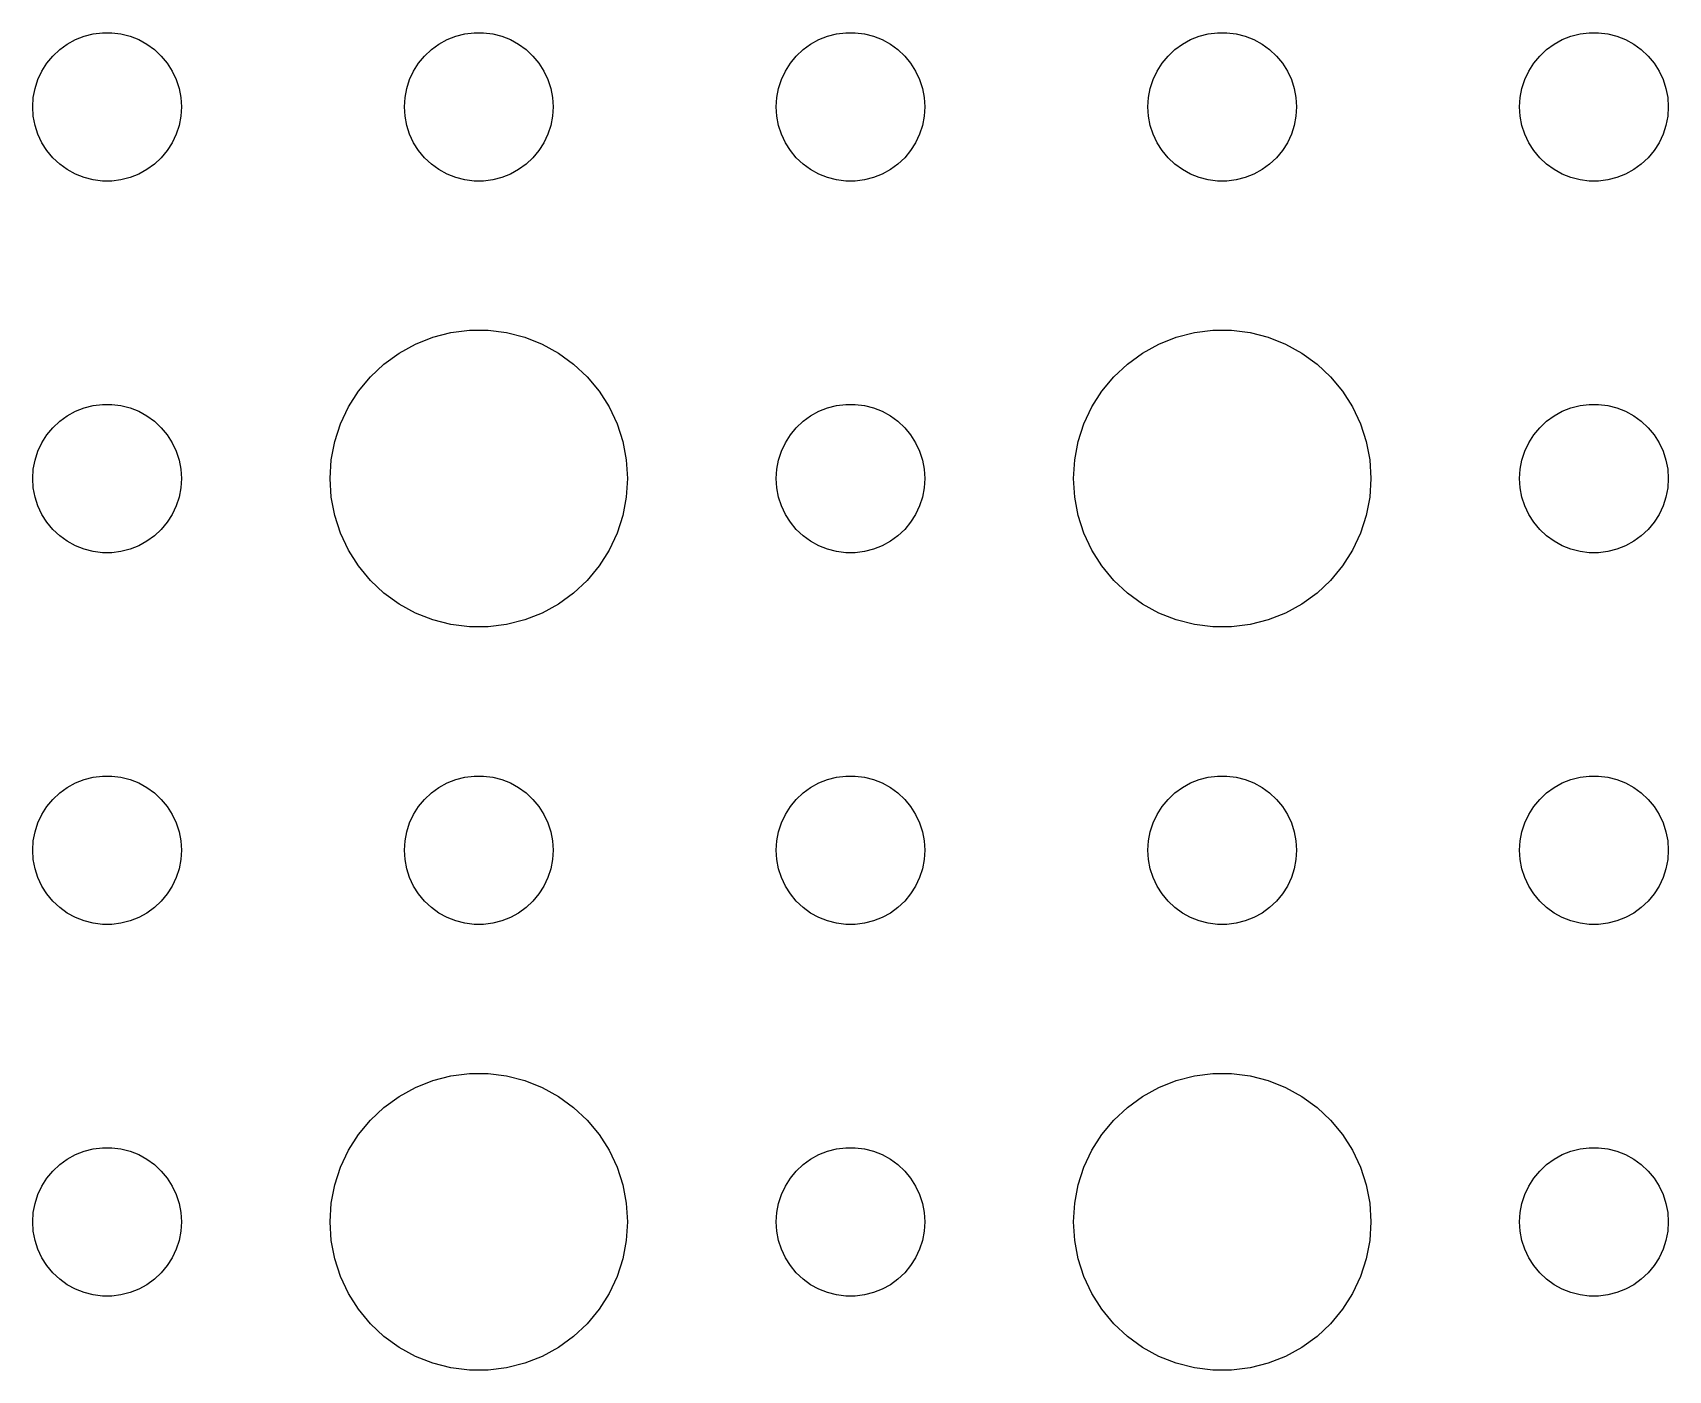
# Model space of a CAD drawing. Header units: metres. Extents: x -142 to 142, y -112 to 112.
# Drawn here: x 36 to 69, y -2.99 to 24 of the extents above; entities that cross this region are included whole.
import ezdxf

# ---------------------------------------------------------------- set-up
doc = ezdxf.new("R2010")
doc.units = ezdxf.units.M

msp = doc.modelspace()

# ---------------------------------------------------------------- linework, layer by layer
for p, q in [((36.5439, 23.6558), (36.6963, 23.7665)), ((36.6963, 23.7665), (36.8613, 23.8572)), ((36.8613, 23.8572), (37.0365, 23.9266)), ((37.0365, 23.9266), (37.2189, 23.9734)), ((37.2189, 23.9734), (37.4058, 23.997)), ((37.4058, 23.997), (37.5942, 23.997)), ((37.5942, 23.997), (37.7811, 23.9734)), ((37.7811, 23.9734), (37.9635, 23.9266)), ((37.9635, 23.9266), (38.1387, 23.8572)), ((38.1387, 23.8572), (38.3037, 23.7665)), ((38.3037, 23.7665), (38.4561, 23.6558)), ((44.0439, 23.6558), (44.1963, 23.7665)), ((44.1963, 23.7665), (44.3613, 23.8572)), ((44.3613, 23.8572), (44.5365, 23.9266)), ((44.5365, 23.9266), (44.7189, 23.9734)), ((44.7189, 23.9734), (44.9058, 23.997)), ((44.9058, 23.997), (45.0942, 23.997)), ((45.0942, 23.997), (45.2811, 23.9734)), ((45.2811, 23.9734), (45.4635, 23.9266)), ((45.4635, 23.9266), (45.6387, 23.8572)), ((45.6387, 23.8572), (45.8037, 23.7665)), ((45.8037, 23.7665), (45.9561, 23.6558)), ((51.5439, 23.6558), (51.6963, 23.7665)), ((51.6963, 23.7665), (51.8613, 23.8572)), ((51.8613, 23.8572), (52.0365, 23.9266)), ((52.0365, 23.9266), (52.2189, 23.9734)), ((52.2189, 23.9734), (52.4058, 23.997)), ((52.4058, 23.997), (52.5942, 23.997)), ((52.5942, 23.997), (52.7811, 23.9734)), ((52.7811, 23.9734), (52.9635, 23.9266)), ((52.9635, 23.9266), (53.1387, 23.8572)), ((53.1387, 23.8572), (53.3037, 23.7665)), ((53.3037, 23.7665), (53.4561, 23.6558)), ((59.0439, 23.6558), (59.1963, 23.7665)), ((59.1963, 23.7665), (59.3613, 23.8572)), ((59.3613, 23.8572), (59.5365, 23.9266)), ((59.5365, 23.9266), (59.7189, 23.9734)), ((59.7189, 23.9734), (59.9058, 23.997)), ((59.9058, 23.997), (60.0942, 23.997)), ((60.0942, 23.997), (60.2811, 23.9734)), ((60.2811, 23.9734), (60.4635, 23.9266)), ((60.4635, 23.9266), (60.6387, 23.8572)), ((60.6387, 23.8572), (60.8037, 23.7665)), ((60.8037, 23.7665), (60.9561, 23.6558)), ((66.5439, 23.6558), (66.6963, 23.7665)), ((66.6963, 23.7665), (66.8613, 23.8572)), ((66.8613, 23.8572), (67.0365, 23.9266)), ((67.0365, 23.9266), (67.2189, 23.9734)), ((67.2189, 23.9734), (67.4058, 23.997)), ((67.4058, 23.997), (67.5942, 23.997)), ((67.5942, 23.997), (67.7811, 23.9734)), ((67.7811, 23.9734), (67.9635, 23.9266)), ((67.9635, 23.9266), (68.1387, 23.8572)), ((68.1387, 23.8572), (68.3037, 23.7665)), ((68.3037, 23.7665), (68.4561, 23.6558)), ((36.2865, 23.3817), (36.4065, 23.5268)), ((36.4065, 23.5268), (36.5439, 23.6558)), ((38.4561, 23.6558), (38.5934, 23.5268)), ((38.5934, 23.5268), (38.7135, 23.3817)), ((43.7865, 23.3817), (43.9065, 23.5268)), ((43.9065, 23.5268), (44.0439, 23.6558)), ((45.9561, 23.6558), (46.0934, 23.5268)), ((46.0934, 23.5268), (46.2135, 23.3817)), ((51.2865, 23.3817), (51.4065, 23.5268)), ((51.4065, 23.5268), (51.5439, 23.6558)), ((53.4561, 23.6558), (53.5934, 23.5268)), ((53.5934, 23.5268), (53.7135, 23.3817)), ((58.7865, 23.3817), (58.9065, 23.5268)), ((58.9065, 23.5268), (59.0439, 23.6558)), ((60.9561, 23.6558), (61.0934, 23.5268)), ((61.0934, 23.5268), (61.2135, 23.3817)), ((66.2865, 23.3817), (66.4065, 23.5268)), ((66.4065, 23.5268), (66.5439, 23.6558)), ((68.4561, 23.6558), (68.5934, 23.5268)), ((68.5934, 23.5268), (68.7135, 23.3817)), ((36.1053, 23.0522), (36.1855, 23.2226)), ((36.1855, 23.2226), (36.2865, 23.3817)), ((38.7135, 23.3817), (38.8145, 23.2226)), ((38.8145, 23.2226), (38.8947, 23.0522)), ((43.6053, 23.0522), (43.6855, 23.2226)), ((43.6855, 23.2226), (43.7865, 23.3817)), ((46.2135, 23.3817), (46.3145, 23.2226)), ((46.3145, 23.2226), (46.3947, 23.0522)), ((51.1053, 23.0522), (51.1855, 23.2226)), ((51.1855, 23.2226), (51.2865, 23.3817)), ((53.7135, 23.3817), (53.8145, 23.2226)), ((53.8145, 23.2226), (53.8947, 23.0522)), ((58.6053, 23.0522), (58.6855, 23.2226)), ((58.6855, 23.2226), (58.7865, 23.3817)), ((61.2135, 23.3817), (61.3145, 23.2226)), ((61.3145, 23.2226), (61.3947, 23.0522)), ((66.1053, 23.0522), (66.1855, 23.2226)), ((66.1855, 23.2226), (66.2865, 23.3817)), ((68.7135, 23.3817), (68.8145, 23.2226)), ((68.8145, 23.2226), (68.8947, 23.0522)), ((36.0118, 22.688), (36.0471, 22.873)), ((36.0471, 22.873), (36.1053, 23.0522)), ((38.8947, 23.0522), (38.9529, 22.873)), ((38.9529, 22.873), (38.9882, 22.688)), ((43.5118, 22.688), (43.5471, 22.873)), ((43.5471, 22.873), (43.6053, 23.0522)), ((46.3947, 23.0522), (46.4529, 22.873)), ((46.4529, 22.873), (46.4882, 22.688)), ((51.0118, 22.688), (51.0471, 22.873)), ((51.0471, 22.873), (51.1053, 23.0522)), ((53.8947, 23.0522), (53.9529, 22.873)), ((53.9529, 22.873), (53.9882, 22.688)), ((58.5118, 22.688), (58.5471, 22.873)), ((58.5471, 22.873), (58.6053, 23.0522)), ((61.3947, 23.0522), (61.4529, 22.873)), ((61.4529, 22.873), (61.4882, 22.688)), ((66.0118, 22.688), (66.0471, 22.873)), ((66.0471, 22.873), (66.1053, 23.0522)), ((68.8947, 23.0522), (68.9529, 22.873)), ((68.9529, 22.873), (68.9882, 22.688)), ((36, 22.5), (36.0118, 22.688)), ((36.0118, 22.312), (36, 22.5)), ((38.9882, 22.688), (39, 22.5)), ((39, 22.5), (38.9882, 22.312)), ((43.5, 22.5), (43.5118, 22.688)), ((43.5118, 22.312), (43.5, 22.5)), ((46.4882, 22.688), (46.5, 22.5)), ((46.5, 22.5), (46.4882, 22.312)), ((51, 22.5), (51.0118, 22.688)), ((51.0118, 22.312), (51, 22.5)), ((53.9882, 22.688), (54, 22.5)), ((54, 22.5), (53.9882, 22.312)), ((58.5, 22.5), (58.5118, 22.688)), ((58.5118, 22.312), (58.5, 22.5)), ((61.4882, 22.688), (61.5, 22.5)), ((61.5, 22.5), (61.4882, 22.312)), ((66, 22.5), (66.0118, 22.688)), ((66.0118, 22.312), (66, 22.5)), ((68.9882, 22.688), (69, 22.5)), ((69, 22.5), (68.9882, 22.312)), ((36.0471, 22.127), (36.0118, 22.312)), ((36.1053, 21.9478), (36.0471, 22.127)), ((38.9529, 22.127), (38.8947, 21.9478)), ((38.9882, 22.312), (38.9529, 22.127)), ((43.5471, 22.127), (43.5118, 22.312)), ((43.6053, 21.9478), (43.5471, 22.127)), ((46.4529, 22.127), (46.3947, 21.9478)), ((46.4882, 22.312), (46.4529, 22.127)), ((51.0471, 22.127), (51.0118, 22.312)), ((51.1053, 21.9478), (51.0471, 22.127)), ((53.9529, 22.127), (53.8947, 21.9478)), ((53.9882, 22.312), (53.9529, 22.127)), ((58.5471, 22.127), (58.5118, 22.312)), ((58.6053, 21.9478), (58.5471, 22.127)), ((61.4529, 22.127), (61.3947, 21.9478)), ((61.4882, 22.312), (61.4529, 22.127)), ((66.0471, 22.127), (66.0118, 22.312)), ((66.1053, 21.9478), (66.0471, 22.127)), ((68.9529, 22.127), (68.8947, 21.9478)), ((68.9882, 22.312), (68.9529, 22.127)), ((36.1855, 21.7774), (36.1053, 21.9478)), ((38.8947, 21.9478), (38.8145, 21.7774)), ((43.6855, 21.7774), (43.6053, 21.9478)), ((46.3947, 21.9478), (46.3145, 21.7774)), ((51.1855, 21.7774), (51.1053, 21.9478)), ((53.8947, 21.9478), (53.8145, 21.7774)), ((58.6855, 21.7774), (58.6053, 21.9478)), ((61.3947, 21.9478), (61.3145, 21.7774)), ((66.1855, 21.7774), (66.1053, 21.9478)), ((68.8947, 21.9478), (68.8145, 21.7774)), ((36.2865, 21.6183), (36.1855, 21.7774)), ((36.4065, 21.4732), (36.2865, 21.6183)), ((36.5439, 21.3442), (36.4065, 21.4732)), ((38.5934, 21.4732), (38.4561, 21.3442)), ((38.7135, 21.6183), (38.5934, 21.4732)), ((38.8145, 21.7774), (38.7135, 21.6183)), ((43.7865, 21.6183), (43.6855, 21.7774)), ((43.9065, 21.4732), (43.7865, 21.6183)), ((44.0439, 21.3442), (43.9065, 21.4732)), ((46.0934, 21.4732), (45.9561, 21.3442)), ((46.2135, 21.6183), (46.0934, 21.4732)), ((46.3145, 21.7774), (46.2135, 21.6183)), ((51.2865, 21.6183), (51.1855, 21.7774)), ((51.4065, 21.4732), (51.2865, 21.6183)), ((51.5439, 21.3442), (51.4065, 21.4732)), ((53.5934, 21.4732), (53.4561, 21.3442)), ((53.7135, 21.6183), (53.5934, 21.4732)), ((53.8145, 21.7774), (53.7135, 21.6183)), ((58.7865, 21.6183), (58.6855, 21.7774)), ((58.9065, 21.4732), (58.7865, 21.6183)), ((59.0439, 21.3442), (58.9065, 21.4732)), ((61.0934, 21.4732), (60.9561, 21.3442)), ((61.2135, 21.6183), (61.0934, 21.4732)), ((61.3145, 21.7774), (61.2135, 21.6183)), ((66.2865, 21.6183), (66.1855, 21.7774)), ((66.4065, 21.4732), (66.2865, 21.6183)), ((66.5439, 21.3442), (66.4065, 21.4732)), ((68.5934, 21.4732), (68.4561, 21.3442)), ((68.7135, 21.6183), (68.5934, 21.4732)), ((68.8145, 21.7774), (68.7135, 21.6183)), ((36.6963, 21.2335), (36.5439, 21.3442)), ((36.8613, 21.1427), (36.6963, 21.2335)), ((37.0365, 21.0734), (36.8613, 21.1427)), ((38.1387, 21.1427), (37.9635, 21.0734)), ((38.3037, 21.2335), (38.1387, 21.1427)), ((38.4561, 21.3442), (38.3037, 21.2335)), ((44.1963, 21.2335), (44.0439, 21.3442)), ((44.3613, 21.1427), (44.1963, 21.2335)), ((44.5365, 21.0734), (44.3613, 21.1427)), ((45.6387, 21.1427), (45.4635, 21.0734)), ((45.8037, 21.2335), (45.6387, 21.1427)), ((45.9561, 21.3442), (45.8037, 21.2335)), ((51.6963, 21.2335), (51.5439, 21.3442)), ((51.8613, 21.1427), (51.6963, 21.2335)), ((52.0365, 21.0734), (51.8613, 21.1427)), ((53.1387, 21.1427), (52.9635, 21.0734)), ((53.3037, 21.2335), (53.1387, 21.1427)), ((53.4561, 21.3442), (53.3037, 21.2335)), ((59.1963, 21.2335), (59.0439, 21.3442)), ((59.3613, 21.1427), (59.1963, 21.2335)), ((59.5365, 21.0734), (59.3613, 21.1427)), ((60.6387, 21.1427), (60.4635, 21.0734)), ((60.8037, 21.2335), (60.6387, 21.1427)), ((60.9561, 21.3442), (60.8037, 21.2335)), ((66.6963, 21.2335), (66.5439, 21.3442)), ((66.8613, 21.1427), (66.6963, 21.2335)), ((67.0365, 21.0734), (66.8613, 21.1427)), ((68.1387, 21.1427), (67.9635, 21.0734)), ((68.3037, 21.2335), (68.1387, 21.1427)), ((68.4561, 21.3442), (68.3037, 21.2335)), ((37.2189, 21.0266), (37.0365, 21.0734)), ((37.4058, 21.003), (37.2189, 21.0266)), ((37.5942, 21.003), (37.4058, 21.003)), ((37.7811, 21.0266), (37.5942, 21.003)), ((37.9635, 21.0734), (37.7811, 21.0266)), ((44.7189, 21.0266), (44.5365, 21.0734)), ((44.9058, 21.003), (44.7189, 21.0266)), ((45.0942, 21.003), (44.9058, 21.003)), ((45.2811, 21.0266), (45.0942, 21.003)), ((45.4635, 21.0734), (45.2811, 21.0266)), ((52.2189, 21.0266), (52.0365, 21.0734)), ((52.4058, 21.003), (52.2189, 21.0266)), ((52.5942, 21.003), (52.4058, 21.003)), ((52.7811, 21.0266), (52.5942, 21.003)), ((52.9635, 21.0734), (52.7811, 21.0266)), ((59.7189, 21.0266), (59.5365, 21.0734)), ((59.9058, 21.003), (59.7189, 21.0266)), ((60.0942, 21.003), (59.9058, 21.003)), ((60.2811, 21.0266), (60.0942, 21.003)), ((60.4635, 21.0734), (60.2811, 21.0266)), ((67.2189, 21.0266), (67.0365, 21.0734)), ((67.4058, 21.003), (67.2189, 21.0266)), ((67.5942, 21.003), (67.4058, 21.003)), ((67.7811, 21.0266), (67.5942, 21.003)), ((67.9635, 21.0734), (67.7811, 21.0266)), ((43.7227, 17.7145), (44.0729, 17.8532)), ((44.0729, 17.8532), (44.4379, 17.9469)), ((44.4379, 17.9469), (44.8116, 17.9941)), ((44.8116, 17.9941), (45.1884, 17.9941)), ((45.1884, 17.9941), (45.5621, 17.9469)), ((45.5621, 17.9469), (45.927, 17.8532)), ((45.927, 17.8532), (46.2773, 17.7145)), ((58.7227, 17.7145), (59.0729, 17.8532)), ((59.0729, 17.8532), (59.4379, 17.9469)), ((59.4379, 17.9469), (59.8116, 17.9941)), ((59.8116, 17.9941), (60.1884, 17.9941)), ((60.1884, 17.9941), (60.5621, 17.9469)), ((60.5621, 17.9469), (60.927, 17.8532)), ((60.927, 17.8532), (61.2773, 17.7145)), ((43.0877, 17.3115), (43.3925, 17.533)), ((43.3925, 17.533), (43.7227, 17.7145)), ((46.2773, 17.7145), (46.6075, 17.533)), ((46.6075, 17.533), (46.9123, 17.3115)), ((58.0877, 17.3115), (58.3925, 17.533)), ((58.3925, 17.533), (58.7227, 17.7145)), ((61.2773, 17.7145), (61.6075, 17.533)), ((61.6075, 17.533), (61.9123, 17.3115)), ((42.8131, 17.0536), (43.0877, 17.3115)), ((46.9123, 17.3115), (47.1869, 17.0536)), ((57.8131, 17.0536), (58.0877, 17.3115)), ((61.9123, 17.3115), (62.1869, 17.0536)), ((42.5729, 16.7634), (42.8131, 17.0536)), ((47.1869, 17.0536), (47.427, 16.7634)), ((57.5729, 16.7634), (57.8131, 17.0536)), ((62.1869, 17.0536), (62.427, 16.7634)), ((42.3711, 16.4453), (42.5729, 16.7634)), ((47.427, 16.7634), (47.6289, 16.4453)), ((57.3711, 16.4453), (57.5729, 16.7634)), ((62.427, 16.7634), (62.6289, 16.4453)), ((36.5439, 16.1558), (36.6963, 16.2665)), ((36.6963, 16.2665), (36.8613, 16.3572)), ((36.8613, 16.3572), (37.0365, 16.4266)), ((37.0365, 16.4266), (37.2189, 16.4734)), ((37.2189, 16.4734), (37.4058, 16.497)), ((37.4058, 16.497), (37.5942, 16.497)), ((37.5942, 16.497), (37.7811, 16.4734)), ((37.7811, 16.4734), (37.9635, 16.4266)), ((37.9635, 16.4266), (38.1387, 16.3572)), ((38.1387, 16.3572), (38.3037, 16.2665)), ((38.3037, 16.2665), (38.4561, 16.1558)), ((42.2107, 16.1044), (42.3711, 16.4453)), ((47.6289, 16.4453), (47.7893, 16.1044)), ((51.5439, 16.1558), (51.6963, 16.2665)), ((51.6963, 16.2665), (51.8613, 16.3572)), ((51.8613, 16.3572), (52.0365, 16.4266)), ((52.0365, 16.4266), (52.2189, 16.4734)), ((52.2189, 16.4734), (52.4058, 16.497)), ((52.4058, 16.497), (52.5942, 16.497)), ((52.5942, 16.497), (52.7811, 16.4734)), ((52.7811, 16.4734), (52.9635, 16.4266)), ((52.9635, 16.4266), (53.1387, 16.3572)), ((53.1387, 16.3572), (53.3037, 16.2665)), ((53.3037, 16.2665), (53.4561, 16.1558)), ((57.2107, 16.1044), (57.3711, 16.4453)), ((62.6289, 16.4453), (62.7893, 16.1044)), ((66.5439, 16.1558), (66.6963, 16.2665)), ((66.6963, 16.2665), (66.8613, 16.3572)), ((66.8613, 16.3572), (67.0365, 16.4266)), ((67.0365, 16.4266), (67.2189, 16.4734)), ((67.2189, 16.4734), (67.4058, 16.497)), ((67.4058, 16.497), (67.5942, 16.497)), ((67.5942, 16.497), (67.7811, 16.4734)), ((67.7811, 16.4734), (67.9635, 16.4266)), ((67.9635, 16.4266), (68.1387, 16.3572)), ((68.1387, 16.3572), (68.3037, 16.2665)), ((68.3037, 16.2665), (68.4561, 16.1558)), ((36.1855, 15.7226), (36.2865, 15.8817)), ((36.2865, 15.8817), (36.4065, 16.0268)), ((36.4065, 16.0268), (36.5439, 16.1558)), ((38.4561, 16.1558), (38.5934, 16.0268)), ((38.5934, 16.0268), (38.7135, 15.8817)), ((38.7135, 15.8817), (38.8145, 15.7226)), ((42.0942, 15.7461), (42.2107, 16.1044)), ((47.7893, 16.1044), (47.9057, 15.7461)), ((51.1855, 15.7226), (51.2865, 15.8817)), ((51.2865, 15.8817), (51.4065, 16.0268)), ((51.4065, 16.0268), (51.5439, 16.1558)), ((53.4561, 16.1558), (53.5934, 16.0268)), ((53.5934, 16.0268), (53.7135, 15.8817)), ((53.7135, 15.8817), (53.8145, 15.7226)), ((57.0942, 15.7461), (57.2107, 16.1044)), ((62.7893, 16.1044), (62.9057, 15.7461)), ((66.1855, 15.7226), (66.2865, 15.8817)), ((66.2865, 15.8817), (66.4065, 16.0268)), ((66.4065, 16.0268), (66.5439, 16.1558)), ((68.4561, 16.1558), (68.5934, 16.0268)), ((68.5934, 16.0268), (68.7135, 15.8817)), ((68.7135, 15.8817), (68.8145, 15.7226)), ((36.0471, 15.373), (36.1053, 15.5522)), ((36.1053, 15.5522), (36.1855, 15.7226)), ((38.8145, 15.7226), (38.8947, 15.5522)), ((38.8947, 15.5522), (38.9529, 15.373)), ((42.0237, 15.376), (42.0942, 15.7461)), ((47.9057, 15.7461), (47.9763, 15.376)), ((51.0471, 15.373), (51.1053, 15.5522)), ((51.1053, 15.5522), (51.1855, 15.7226)), ((53.8145, 15.7226), (53.8947, 15.5522)), ((53.8947, 15.5522), (53.9529, 15.373)), ((57.0237, 15.376), (57.0942, 15.7461)), ((62.9057, 15.7461), (62.9763, 15.376)), ((66.0471, 15.373), (66.1053, 15.5522)), ((66.1053, 15.5522), (66.1855, 15.7226)), ((68.8145, 15.7226), (68.8947, 15.5522)), ((68.8947, 15.5522), (68.9529, 15.373)), ((36, 15), (36.0118, 15.188)), ((36.0118, 15.188), (36.0471, 15.373)), ((38.9529, 15.373), (38.9882, 15.188)), ((38.9882, 15.188), (39, 15)), ((42, 15), (42.0237, 15.376)), ((47.9763, 15.376), (48, 15)), ((51, 15), (51.0118, 15.188)), ((51.0118, 15.188), (51.0471, 15.373)), ((53.9529, 15.373), (53.9882, 15.188)), ((53.9882, 15.188), (54, 15)), ((57, 15), (57.0237, 15.376)), ((62.9763, 15.376), (63, 15)), ((66, 15), (66.0118, 15.188)), ((66.0118, 15.188), (66.0471, 15.373)), ((68.9529, 15.373), (68.9882, 15.188)), ((68.9882, 15.188), (69, 15)), ((36.0118, 14.812), (36, 15)), ((39, 15), (38.9882, 14.812)), ((42.0237, 14.624), (42, 15)), ((48, 15), (47.9763, 14.624)), ((51.0118, 14.812), (51, 15)), ((54, 15), (53.9882, 14.812)), ((57.0237, 14.624), (57, 15)), ((63, 15), (62.9763, 14.624)), ((66.0118, 14.812), (66, 15)), ((69, 15), (68.9882, 14.812)), ((36.0471, 14.627), (36.0118, 14.812)), ((36.1053, 14.4478), (36.0471, 14.627)), ((38.9529, 14.627), (38.8947, 14.4478)), ((38.9882, 14.812), (38.9529, 14.627)), ((42.0942, 14.2539), (42.0237, 14.624)), ((47.9763, 14.624), (47.9057, 14.2539)), ((51.0471, 14.627), (51.0118, 14.812)), ((51.1053, 14.4478), (51.0471, 14.627)), ((53.9529, 14.627), (53.8947, 14.4478)), ((53.9882, 14.812), (53.9529, 14.627)), ((57.0942, 14.2539), (57.0237, 14.624)), ((62.9763, 14.624), (62.9057, 14.2539)), ((66.0471, 14.627), (66.0118, 14.812)), ((66.1053, 14.4478), (66.0471, 14.627)), ((68.9529, 14.627), (68.8947, 14.4478)), ((68.9882, 14.812), (68.9529, 14.627)), ((36.1855, 14.2774), (36.1053, 14.4478)), ((36.2865, 14.1183), (36.1855, 14.2774)), ((38.8145, 14.2774), (38.7135, 14.1183)), ((38.8947, 14.4478), (38.8145, 14.2774)), ((42.2107, 13.8956), (42.0942, 14.2539)), ((47.9057, 14.2539), (47.7893, 13.8956)), ((51.1855, 14.2774), (51.1053, 14.4478)), ((51.2865, 14.1183), (51.1855, 14.2774)), ((53.8145, 14.2774), (53.7135, 14.1183)), ((53.8947, 14.4478), (53.8145, 14.2774)), ((57.2107, 13.8956), (57.0942, 14.2539)), ((62.9057, 14.2539), (62.7893, 13.8956)), ((66.1855, 14.2774), (66.1053, 14.4478)), ((66.2865, 14.1183), (66.1855, 14.2774)), ((68.8145, 14.2774), (68.7135, 14.1183)), ((68.8947, 14.4478), (68.8145, 14.2774)), ((36.4065, 13.9732), (36.2865, 14.1183)), ((36.5439, 13.8442), (36.4065, 13.9732)), ((38.5934, 13.9732), (38.4561, 13.8442)), ((38.7135, 14.1183), (38.5934, 13.9732)), ((42.3711, 13.5547), (42.2107, 13.8956)), ((47.7893, 13.8956), (47.6289, 13.5547)), ((51.4065, 13.9732), (51.2865, 14.1183)), ((51.5439, 13.8442), (51.4065, 13.9732)), ((53.5934, 13.9732), (53.4561, 13.8442)), ((53.7135, 14.1183), (53.5934, 13.9732)), ((57.3711, 13.5547), (57.2107, 13.8956)), ((62.7893, 13.8956), (62.6289, 13.5547)), ((66.4065, 13.9732), (66.2865, 14.1183)), ((66.5439, 13.8442), (66.4065, 13.9732)), ((68.5934, 13.9732), (68.4561, 13.8442)), ((68.7135, 14.1183), (68.5934, 13.9732)), ((36.6963, 13.7335), (36.5439, 13.8442)), ((36.8613, 13.6427), (36.6963, 13.7335)), ((37.0365, 13.5734), (36.8613, 13.6427)), ((37.2189, 13.5266), (37.0365, 13.5734)), ((37.9635, 13.5734), (37.7811, 13.5266)), ((38.1387, 13.6427), (37.9635, 13.5734)), ((38.3037, 13.7335), (38.1387, 13.6427)), ((38.4561, 13.8442), (38.3037, 13.7335)), ((42.5729, 13.2366), (42.3711, 13.5547)), ((47.6289, 13.5547), (47.427, 13.2366)), ((51.6963, 13.7335), (51.5439, 13.8442)), ((51.8613, 13.6427), (51.6963, 13.7335)), ((52.0365, 13.5734), (51.8613, 13.6427)), ((52.2189, 13.5266), (52.0365, 13.5734)), ((52.9635, 13.5734), (52.7811, 13.5266)), ((53.1387, 13.6427), (52.9635, 13.5734)), ((53.3037, 13.7335), (53.1387, 13.6427)), ((53.4561, 13.8442), (53.3037, 13.7335)), ((57.5729, 13.2366), (57.3711, 13.5547)), ((62.6289, 13.5547), (62.427, 13.2366)), ((66.6963, 13.7335), (66.5439, 13.8442)), ((66.8613, 13.6427), (66.6963, 13.7335)), ((67.0365, 13.5734), (66.8613, 13.6427)), ((67.2189, 13.5266), (67.0365, 13.5734)), ((67.9635, 13.5734), (67.7811, 13.5266)), ((68.1387, 13.6427), (67.9635, 13.5734)), ((68.3037, 13.7335), (68.1387, 13.6427)), ((68.4561, 13.8442), (68.3037, 13.7335)), ((37.4058, 13.5029), (37.2189, 13.5266)), ((37.5942, 13.5029), (37.4058, 13.5029)), ((37.7811, 13.5266), (37.5942, 13.5029)), ((42.8131, 12.9464), (42.5729, 13.2366)), ((47.427, 13.2366), (47.1869, 12.9464)), ((52.4058, 13.5029), (52.2189, 13.5266)), ((52.5942, 13.5029), (52.4058, 13.5029)), ((52.7811, 13.5266), (52.5942, 13.5029)), ((57.8131, 12.9464), (57.5729, 13.2366)), ((62.427, 13.2366), (62.1869, 12.9464)), ((67.4058, 13.5029), (67.2189, 13.5266)), ((67.5942, 13.5029), (67.4058, 13.5029)), ((67.7811, 13.5266), (67.5942, 13.5029)), ((43.0877, 12.6884), (42.8131, 12.9464)), ((47.1869, 12.9464), (46.9123, 12.6884)), ((58.0877, 12.6884), (57.8131, 12.9464)), ((62.1869, 12.9464), (61.9123, 12.6884)), ((43.3925, 12.467), (43.0877, 12.6884)), ((46.9123, 12.6884), (46.6075, 12.467)), ((58.3925, 12.467), (58.0877, 12.6884)), ((61.9123, 12.6884), (61.6075, 12.467)), ((43.7227, 12.2855), (43.3925, 12.467)), ((44.0729, 12.1468), (43.7227, 12.2855)), ((46.2773, 12.2855), (45.927, 12.1468)), ((46.6075, 12.467), (46.2773, 12.2855)), ((58.7227, 12.2855), (58.3925, 12.467)), ((59.0729, 12.1468), (58.7227, 12.2855)), ((61.2773, 12.2855), (60.927, 12.1468)), ((61.6075, 12.467), (61.2773, 12.2855)), ((44.4379, 12.0531), (44.0729, 12.1468)), ((44.8116, 12.0059), (44.4379, 12.0531)), ((45.1884, 12.0059), (44.8116, 12.0059)), ((45.5621, 12.0531), (45.1884, 12.0059)), ((45.927, 12.1468), (45.5621, 12.0531)), ((59.4379, 12.0531), (59.0729, 12.1468)), ((59.8116, 12.0059), (59.4379, 12.0531)), ((60.1884, 12.0059), (59.8116, 12.0059)), ((60.5621, 12.0531), (60.1884, 12.0059)), ((60.927, 12.1468), (60.5621, 12.0531)), ((36.8613, 8.85724), (37.0365, 8.92657)), ((37.0365, 8.92657), (37.2189, 8.97342)), ((37.2189, 8.97342), (37.4058, 8.99704)), ((37.4058, 8.99704), (37.5942, 8.99704)), ((37.5942, 8.99704), (37.7811, 8.97342)), ((37.7811, 8.97342), (37.9635, 8.92657)), ((37.9635, 8.92657), (38.1387, 8.85724)), ((44.3613, 8.85724), (44.5365, 8.92657)), ((44.5365, 8.92657), (44.7189, 8.97342)), ((44.7189, 8.97342), (44.9058, 8.99704)), ((44.9058, 8.99704), (45.0942, 8.99704)), ((45.0942, 8.99704), (45.2811, 8.97342)), ((45.2811, 8.97342), (45.4635, 8.92657)), ((45.4635, 8.92657), (45.6387, 8.85724)), ((51.8613, 8.85724), (52.0365, 8.92657)), ((52.0365, 8.92657), (52.2189, 8.97342)), ((52.2189, 8.97342), (52.4058, 8.99704)), ((52.4058, 8.99704), (52.5942, 8.99704)), ((52.5942, 8.99704), (52.7811, 8.97342)), ((52.7811, 8.97342), (52.9635, 8.92657)), ((52.9635, 8.92657), (53.1387, 8.85724)), ((59.3613, 8.85724), (59.5365, 8.92657)), ((59.5365, 8.92657), (59.7189, 8.97342)), ((59.7189, 8.97342), (59.9058, 8.99704)), ((59.9058, 8.99704), (60.0942, 8.99704)), ((60.0942, 8.99704), (60.2811, 8.97342)), ((60.2811, 8.97342), (60.4635, 8.92657)), ((60.4635, 8.92657), (60.6387, 8.85724)), ((66.8613, 8.85724), (67.0365, 8.92657)), ((67.0365, 8.92657), (67.2189, 8.97342)), ((67.2189, 8.97342), (67.4058, 8.99704)), ((67.4058, 8.99704), (67.5942, 8.99704)), ((67.5942, 8.99704), (67.7811, 8.97342)), ((67.7811, 8.97342), (67.9635, 8.92657)), ((67.9635, 8.92657), (68.1387, 8.85724)), ((36.4065, 8.52681), (36.5439, 8.65576)), ((36.5439, 8.65576), (36.6963, 8.76648)), ((36.6963, 8.76648), (36.8613, 8.85724)), ((38.1387, 8.85724), (38.3037, 8.76648)), ((38.3037, 8.76648), (38.4561, 8.65576)), ((38.4561, 8.65576), (38.5934, 8.52681)), ((43.9065, 8.52681), (44.0439, 8.65576)), ((44.0439, 8.65576), (44.1963, 8.76648)), ((44.1963, 8.76648), (44.3613, 8.85724)), ((45.6387, 8.85724), (45.8037, 8.76648)), ((45.8037, 8.76648), (45.9561, 8.65576)), ((45.9561, 8.65576), (46.0934, 8.52681)), ((51.4065, 8.52681), (51.5439, 8.65576)), ((51.5439, 8.65576), (51.6963, 8.76648)), ((51.6963, 8.76648), (51.8613, 8.85724)), ((53.1387, 8.85724), (53.3037, 8.76648)), ((53.3037, 8.76648), (53.4561, 8.65576)), ((53.4561, 8.65576), (53.5934, 8.52681)), ((58.9065, 8.52681), (59.0439, 8.65576)), ((59.0439, 8.65576), (59.1963, 8.76648)), ((59.1963, 8.76648), (59.3613, 8.85724)), ((60.6387, 8.85724), (60.8037, 8.76648)), ((60.8037, 8.76648), (60.9561, 8.65576)), ((60.9561, 8.65576), (61.0934, 8.52681)), ((66.4065, 8.52681), (66.5439, 8.65576)), ((66.5439, 8.65576), (66.6963, 8.76648)), ((66.6963, 8.76648), (66.8613, 8.85724)), ((68.1387, 8.85724), (68.3037, 8.76648)), ((68.3037, 8.76648), (68.4561, 8.65576)), ((68.4561, 8.65576), (68.5934, 8.52681)), ((36.1855, 8.22263), (36.2865, 8.38167)), ((36.2865, 8.38167), (36.4065, 8.52681)), ((38.5934, 8.52681), (38.7135, 8.38167)), ((38.7135, 8.38167), (38.8145, 8.22263)), ((43.6855, 8.22263), (43.7865, 8.38167)), ((43.7865, 8.38167), (43.9065, 8.52681)), ((46.0934, 8.52681), (46.2135, 8.38167)), ((46.2135, 8.38167), (46.3145, 8.22263)), ((51.1855, 8.22263), (51.2865, 8.38167)), ((51.2865, 8.38167), (51.4065, 8.52681)), ((53.5934, 8.52681), (53.7135, 8.38167)), ((53.7135, 8.38167), (53.8145, 8.22263)), ((58.6855, 8.22263), (58.7865, 8.38167)), ((58.7865, 8.38167), (58.9065, 8.52681)), ((61.0934, 8.52681), (61.2135, 8.38167)), ((61.2135, 8.38167), (61.3145, 8.22263)), ((66.1855, 8.22263), (66.2865, 8.38167)), ((66.2865, 8.38167), (66.4065, 8.52681)), ((68.5934, 8.52681), (68.7135, 8.38167)), ((68.7135, 8.38167), (68.8145, 8.22263)), ((36.0471, 7.87303), (36.1053, 8.05219)), ((36.1053, 8.05219), (36.1855, 8.22263)), ((38.8145, 8.22263), (38.8947, 8.05219)), ((38.8947, 8.05219), (38.9529, 7.87303)), ((43.5471, 7.87303), (43.6053, 8.05219)), ((43.6053, 8.05219), (43.6855, 8.22263)), ((46.3145, 8.22263), (46.3947, 8.05219)), ((46.3947, 8.05219), (46.4529, 7.87303)), ((51.0471, 7.87303), (51.1053, 8.05219)), ((51.1053, 8.05219), (51.1855, 8.22263)), ((53.8145, 8.22263), (53.8947, 8.05219)), ((53.8947, 8.05219), (53.9529, 7.87303)), ((58.5471, 7.87303), (58.6053, 8.05219)), ((58.6053, 8.05219), (58.6855, 8.22263)), ((61.3145, 8.22263), (61.3947, 8.05219)), ((61.3947, 8.05219), (61.4529, 7.87303)), ((66.0471, 7.87303), (66.1053, 8.05219)), ((66.1053, 8.05219), (66.1855, 8.22263)), ((68.8145, 8.22263), (68.8947, 8.05219)), ((68.8947, 8.05219), (68.9529, 7.87303)), ((36, 7.5), (36.0118, 7.68799)), ((36.0118, 7.68799), (36.0471, 7.87303)), ((38.9529, 7.87303), (38.9882, 7.68799)), ((38.9882, 7.68799), (39, 7.5)), ((43.5, 7.5), (43.5118, 7.68799)), ((43.5118, 7.68799), (43.5471, 7.87303)), ((46.4529, 7.87303), (46.4882, 7.68799)), ((46.4882, 7.68799), (46.5, 7.5)), ((51, 7.5), (51.0118, 7.68799)), ((51.0118, 7.68799), (51.0471, 7.87303)), ((53.9529, 7.87303), (53.9882, 7.68799)), ((53.9882, 7.68799), (54, 7.5)), ((58.5, 7.5), (58.5118, 7.68799)), ((58.5118, 7.68799), (58.5471, 7.87303)), ((61.4529, 7.87303), (61.4882, 7.68799)), ((61.4882, 7.68799), (61.5, 7.5)), ((66, 7.5), (66.0118, 7.68799)), ((66.0118, 7.68799), (66.0471, 7.87303)), ((68.9529, 7.87303), (68.9882, 7.68799)), ((68.9882, 7.68799), (69, 7.5)), ((36.0118, 7.312), (36, 7.5)), ((36.0471, 7.12695), (36.0118, 7.312)), ((38.9882, 7.312), (38.9529, 7.12695)), ((39, 7.5), (38.9882, 7.312)), ((43.5118, 7.312), (43.5, 7.5)), ((43.5471, 7.12695), (43.5118, 7.312)), ((46.4882, 7.312), (46.4529, 7.12695)), ((46.5, 7.5), (46.4882, 7.312)), ((51.0118, 7.312), (51, 7.5)), ((51.0471, 7.12695), (51.0118, 7.312)), ((53.9882, 7.312), (53.9529, 7.12695)), ((54, 7.5), (53.9882, 7.312)), ((58.5118, 7.312), (58.5, 7.5)), ((58.5471, 7.12695), (58.5118, 7.312)), ((61.4882, 7.312), (61.4529, 7.12695)), ((61.5, 7.5), (61.4882, 7.312)), ((66.0118, 7.312), (66, 7.5)), ((66.0471, 7.12695), (66.0118, 7.312)), ((68.9882, 7.312), (68.9529, 7.12695)), ((69, 7.5), (68.9882, 7.312)), ((36.1053, 6.9478), (36.0471, 7.12695)), ((36.1855, 6.77736), (36.1053, 6.9478)), ((38.8947, 6.9478), (38.8145, 6.77736)), ((38.9529, 7.12695), (38.8947, 6.9478)), ((43.6053, 6.9478), (43.5471, 7.12695)), ((43.6855, 6.77736), (43.6053, 6.9478)), ((46.3947, 6.9478), (46.3145, 6.77736)), ((46.4529, 7.12695), (46.3947, 6.9478)), ((51.1053, 6.9478), (51.0471, 7.12695)), ((51.1855, 6.77736), (51.1053, 6.9478)), ((53.8947, 6.9478), (53.8145, 6.77736)), ((53.9529, 7.12695), (53.8947, 6.9478)), ((58.6053, 6.9478), (58.5471, 7.12695)), ((58.6855, 6.77736), (58.6053, 6.9478)), ((61.3947, 6.9478), (61.3145, 6.77736)), ((61.4529, 7.12695), (61.3947, 6.9478)), ((66.1053, 6.9478), (66.0471, 7.12695)), ((66.1855, 6.77736), (66.1053, 6.9478)), ((68.8947, 6.9478), (68.8145, 6.77736)), ((68.9529, 7.12695), (68.8947, 6.9478)), ((36.2865, 6.61832), (36.1855, 6.77736)), ((36.4065, 6.47318), (36.2865, 6.61832)), ((38.7135, 6.61832), (38.5934, 6.47318)), ((38.8145, 6.77736), (38.7135, 6.61832)), ((43.7865, 6.61832), (43.6855, 6.77736)), ((43.9065, 6.47318), (43.7865, 6.61832)), ((46.2135, 6.61832), (46.0934, 6.47318)), ((46.3145, 6.77736), (46.2135, 6.61832)), ((51.2865, 6.61832), (51.1855, 6.77736)), ((51.4065, 6.47318), (51.2865, 6.61832)), ((53.7135, 6.61832), (53.5934, 6.47318)), ((53.8145, 6.77736), (53.7135, 6.61832)), ((58.7865, 6.61832), (58.6855, 6.77736)), ((58.9065, 6.47318), (58.7865, 6.61832)), ((61.2135, 6.61832), (61.0934, 6.47318)), ((61.3145, 6.77736), (61.2135, 6.61832)), ((66.2865, 6.61832), (66.1855, 6.77736)), ((66.4065, 6.47318), (66.2865, 6.61832)), ((68.7135, 6.61832), (68.5934, 6.47318)), ((68.8145, 6.77736), (68.7135, 6.61832)), ((36.5439, 6.34422), (36.4065, 6.47318)), ((36.6963, 6.23351), (36.5439, 6.34422)), ((38.4561, 6.34422), (38.3037, 6.23351)), ((38.5934, 6.47318), (38.4561, 6.34422)), ((44.0439, 6.34422), (43.9065, 6.47318)), ((44.1963, 6.23351), (44.0439, 6.34422)), ((45.9561, 6.34422), (45.8037, 6.23351)), ((46.0934, 6.47318), (45.9561, 6.34422)), ((51.5439, 6.34422), (51.4065, 6.47318)), ((51.6963, 6.23351), (51.5439, 6.34422)), ((53.4561, 6.34422), (53.3037, 6.23351)), ((53.5934, 6.47318), (53.4561, 6.34422)), ((59.0439, 6.34422), (58.9065, 6.47318)), ((59.1963, 6.23351), (59.0439, 6.34422)), ((60.9561, 6.34422), (60.8037, 6.23351)), ((61.0934, 6.47318), (60.9561, 6.34422)), ((66.5439, 6.34422), (66.4065, 6.47318)), ((66.6963, 6.23351), (66.5439, 6.34422)), ((68.4561, 6.34422), (68.3037, 6.23351)), ((68.5934, 6.47318), (68.4561, 6.34422)), ((36.8613, 6.14275), (36.6963, 6.23351)), ((37.0365, 6.07341), (36.8613, 6.14275)), ((37.2189, 6.02657), (37.0365, 6.07341)), ((37.4058, 6.00294), (37.2189, 6.02657)), ((37.5942, 6.00294), (37.4058, 6.00294)), ((37.7811, 6.02657), (37.5942, 6.00294)), ((37.9635, 6.07341), (37.7811, 6.02657)), ((38.1387, 6.14275), (37.9635, 6.07341)), ((38.3037, 6.23351), (38.1387, 6.14275)), ((44.3613, 6.14275), (44.1963, 6.23351)), ((44.5365, 6.07341), (44.3613, 6.14275)), ((44.7189, 6.02657), (44.5365, 6.07341)), ((44.9058, 6.00294), (44.7189, 6.02657)), ((45.0942, 6.00294), (44.9058, 6.00294)), ((45.2811, 6.02657), (45.0942, 6.00294)), ((45.4635, 6.07341), (45.2811, 6.02657)), ((45.6387, 6.14275), (45.4635, 6.07341)), ((45.8037, 6.23351), (45.6387, 6.14275)), ((51.8613, 6.14275), (51.6963, 6.23351)), ((52.0365, 6.07341), (51.8613, 6.14275)), ((52.2189, 6.02657), (52.0365, 6.07341)), ((52.4058, 6.00294), (52.2189, 6.02657)), ((52.5942, 6.00294), (52.4058, 6.00294)), ((52.7811, 6.02657), (52.5942, 6.00294)), ((52.9635, 6.07341), (52.7811, 6.02657)), ((53.1387, 6.14275), (52.9635, 6.07341)), ((53.3037, 6.23351), (53.1387, 6.14275)), ((59.3613, 6.14275), (59.1963, 6.23351)), ((59.5365, 6.07341), (59.3613, 6.14275)), ((59.7189, 6.02657), (59.5365, 6.07341)), ((59.9058, 6.00294), (59.7189, 6.02657)), ((60.0942, 6.00294), (59.9058, 6.00294)), ((60.2811, 6.02657), (60.0942, 6.00294)), ((60.4635, 6.07341), (60.2811, 6.02657)), ((60.6387, 6.14275), (60.4635, 6.07341)), ((60.8037, 6.23351), (60.6387, 6.14275)), ((66.8613, 6.14275), (66.6963, 6.23351)), ((67.0365, 6.07341), (66.8613, 6.14275)), ((67.2189, 6.02657), (67.0365, 6.07341)), ((67.4058, 6.00294), (67.2189, 6.02657)), ((67.5942, 6.00294), (67.4058, 6.00294)), ((67.7811, 6.02657), (67.5942, 6.00294)), ((67.9635, 6.07341), (67.7811, 6.02657)), ((68.1387, 6.14275), (67.9635, 6.07341)), ((68.3037, 6.23351), (68.1387, 6.14275)), ((44.4379, 2.94685), (44.8116, 2.99408)), ((44.8116, 2.99408), (45.1884, 2.99408)), ((45.1884, 2.99408), (45.5621, 2.94685)), ((59.4379, 2.94685), (59.8116, 2.99408)), ((59.8116, 2.99408), (60.1884, 2.99408)), ((60.1884, 2.99408), (60.5621, 2.94685)), ((43.3925, 2.53297), (43.7227, 2.71448)), ((43.7227, 2.71448), (44.0729, 2.85316)), ((44.0729, 2.85316), (44.4379, 2.94685)), ((45.5621, 2.94685), (45.927, 2.85316)), ((45.927, 2.85316), (46.2773, 2.71448)), ((46.2773, 2.71448), (46.6075, 2.53297)), ((58.3925, 2.53297), (58.7227, 2.71448)), ((58.7227, 2.71448), (59.0729, 2.85316)), ((59.0729, 2.85316), (59.4379, 2.94685)), ((60.5621, 2.94685), (60.927, 2.85316)), ((60.927, 2.85316), (61.2773, 2.71448)), ((61.2773, 2.71448), (61.6075, 2.53297)), ((42.8131, 2.05363), (43.0877, 2.31154)), ((43.0877, 2.31154), (43.3925, 2.53297)), ((46.6075, 2.53297), (46.9123, 2.31154)), ((46.9123, 2.31154), (47.1869, 2.05363)), ((57.8131, 2.05363), (58.0877, 2.31154)), ((58.0877, 2.31154), (58.3925, 2.53297)), ((61.6075, 2.53297), (61.9123, 2.31154)), ((61.9123, 2.31154), (62.1869, 2.05363)), ((42.5729, 1.76335), (42.8131, 2.05363)), ((47.1869, 2.05363), (47.427, 1.76335)), ((57.5729, 1.76335), (57.8131, 2.05363)), ((62.1869, 2.05363), (62.427, 1.76335)), ((42.3711, 1.44525), (42.5729, 1.76335)), ((47.427, 1.76335), (47.6289, 1.44525)), ((57.3711, 1.44525), (57.5729, 1.76335)), ((62.427, 1.76335), (62.6289, 1.44525)), ((36.6963, 1.26648), (36.8613, 1.35724)), ((36.8613, 1.35724), (37.0365, 1.42657)), ((37.0365, 1.42657), (37.2189, 1.47342)), ((37.2189, 1.47342), (37.4058, 1.49704)), ((37.4058, 1.49704), (37.5942, 1.49704)), ((37.5942, 1.49704), (37.7811, 1.47342)), ((37.7811, 1.47342), (37.9635, 1.42657)), ((37.9635, 1.42657), (38.1387, 1.35724)), ((38.1387, 1.35724), (38.3037, 1.26648)), ((42.2107, 1.10437), (42.3711, 1.44525)), ((47.6289, 1.44525), (47.7893, 1.10437)), ((51.6963, 1.26648), (51.8613, 1.35724)), ((51.8613, 1.35724), (52.0365, 1.42657)), ((52.0365, 1.42657), (52.2189, 1.47342)), ((52.2189, 1.47342), (52.4058, 1.49704)), ((52.4058, 1.49704), (52.5942, 1.49704)), ((52.5942, 1.49704), (52.7811, 1.47342)), ((52.7811, 1.47342), (52.9635, 1.42657)), ((52.9635, 1.42657), (53.1387, 1.35724)), ((53.1387, 1.35724), (53.3037, 1.26648)), ((57.2107, 1.10437), (57.3711, 1.44525)), ((62.6289, 1.44525), (62.7893, 1.10437)), ((66.6963, 1.26648), (66.8613, 1.35724)), ((66.8613, 1.35724), (67.0365, 1.42657)), ((67.0365, 1.42657), (67.2189, 1.47342)), ((67.2189, 1.47342), (67.4058, 1.49704)), ((67.4058, 1.49704), (67.5942, 1.49704)), ((67.5942, 1.49704), (67.7811, 1.47342)), ((67.7811, 1.47342), (67.9635, 1.42657)), ((67.9635, 1.42657), (68.1387, 1.35724)), ((68.1387, 1.35724), (68.3037, 1.26648)), ((36.2865, 0.88167), (36.4065, 1.02681)), ((36.4065, 1.02681), (36.5439, 1.15576)), ((36.5439, 1.15576), (36.6963, 1.26648)), ((38.3037, 1.26648), (38.4561, 1.15576)), ((38.4561, 1.15576), (38.5934, 1.02681)), ((38.5934, 1.02681), (38.7135, 0.88167)), ((42.0942, 0.74606), (42.2107, 1.10437)), ((47.7893, 1.10437), (47.9057, 0.74606)), ((51.2865, 0.88167), (51.4065, 1.02681)), ((51.4065, 1.02681), (51.5439, 1.15576)), ((51.5439, 1.15576), (51.6963, 1.26648)), ((53.3037, 1.26648), (53.4561, 1.15576)), ((53.4561, 1.15576), (53.5934, 1.02681)), ((53.5934, 1.02681), (53.7135, 0.88167)), ((57.0942, 0.74606), (57.2107, 1.10437)), ((62.7893, 1.10437), (62.9057, 0.74606)), ((66.2865, 0.88167), (66.4065, 1.02681)), ((66.4065, 1.02681), (66.5439, 1.15576)), ((66.5439, 1.15576), (66.6963, 1.26648)), ((68.3037, 1.26648), (68.4561, 1.15576)), ((68.4561, 1.15576), (68.5934, 1.02681)), ((68.5934, 1.02681), (68.7135, 0.88167)), ((36.1053, 0.55219), (36.1855, 0.72263)), ((36.1855, 0.72263), (36.2865, 0.88167)), ((38.7135, 0.88167), (38.8145, 0.72263)), ((38.8145, 0.72263), (38.8947, 0.55219)), ((42.0237, 0.37599), (42.0942, 0.74606)), ((47.9057, 0.74606), (47.9763, 0.37599)), ((51.1053, 0.55219), (51.1855, 0.72263)), ((51.1855, 0.72263), (51.2865, 0.88167)), ((53.7135, 0.88167), (53.8145, 0.72263)), ((53.8145, 0.72263), (53.8947, 0.55219)), ((57.0237, 0.37599), (57.0942, 0.74606)), ((62.9057, 0.74606), (62.9763, 0.37599)), ((66.1053, 0.55219), (66.1855, 0.72263)), ((66.1855, 0.72263), (66.2865, 0.88167)), ((68.7135, 0.88167), (68.8145, 0.72263)), ((68.8145, 0.72263), (68.8947, 0.55219)), ((36.0118, 0.18799), (36.0471, 0.37303)), ((36.0471, 0.37303), (36.1053, 0.55219)), ((38.8947, 0.55219), (38.9529, 0.37303)), ((38.9529, 0.37303), (38.9882, 0.18799)), ((42, 0), (42.0237, 0.37599)), ((47.9763, 0.37599), (48, 0)), ((51.0118, 0.18799), (51.0471, 0.37303)), ((51.0471, 0.37303), (51.1053, 0.55219)), ((53.8947, 0.55219), (53.9529, 0.37303)), ((53.9529, 0.37303), (53.9882, 0.18799)), ((57, 0), (57.0237, 0.37599)), ((62.9763, 0.37599), (63, 0)), ((66.0118, 0.18799), (66.0471, 0.37303)), ((66.0471, 0.37303), (66.1053, 0.55219)), ((68.8947, 0.55219), (68.9529, 0.37303)), ((68.9529, 0.37303), (68.9882, 0.18799)), ((36, 0), (36.0118, 0.18799)), ((36.0118, -0.18799), (36, 0)), ((38.9882, 0.18799), (39, 0)), ((39, 0), (38.9882, -0.18799)), ((42.0237, -0.37599), (42, 0)), ((48, 0), (47.9763, -0.37599)), ((51, 0), (51.0118, 0.18799)), ((51.0118, -0.18799), (51, 0)), ((53.9882, 0.18799), (54, 0)), ((54, 0), (53.9882, -0.18799)), ((57.0237, -0.37599), (57, 0)), ((63, 0), (62.9763, -0.37599)), ((66, 0), (66.0118, 0.18799)), ((66.0118, -0.18799), (66, 0)), ((68.9882, 0.18799), (69, 0)), ((69, 0), (68.9882, -0.18799)), ((36.0471, -0.37303), (36.0118, -0.18799)), ((38.9882, -0.18799), (38.9529, -0.37303)), ((51.0471, -0.37303), (51.0118, -0.18799)), ((53.9882, -0.18799), (53.9529, -0.37303)), ((66.0471, -0.37303), (66.0118, -0.18799)), ((68.9882, -0.18799), (68.9529, -0.37303)), ((36.1053, -0.55219), (36.0471, -0.37303)), ((36.1855, -0.72263), (36.1053, -0.55219)), ((38.8947, -0.55219), (38.8145, -0.72263)), ((38.9529, -0.37303), (38.8947, -0.55219)), ((42.0942, -0.74606), (42.0237, -0.37599)), ((47.9763, -0.37599), (47.9057, -0.74606)), ((51.1053, -0.55219), (51.0471, -0.37303)), ((51.1855, -0.72263), (51.1053, -0.55219)), ((53.8947, -0.55219), (53.8145, -0.72263)), ((53.9529, -0.37303), (53.8947, -0.55219)), ((57.0942, -0.74606), (57.0237, -0.37599)), ((62.9763, -0.37599), (62.9057, -0.74606)), ((66.1053, -0.55219), (66.0471, -0.37303)), ((66.1855, -0.72263), (66.1053, -0.55219)), ((68.8947, -0.55219), (68.8145, -0.72263)), ((68.9529, -0.37303), (68.8947, -0.55219)), ((36.2865, -0.88167), (36.1855, -0.72263)), ((36.4065, -1.02681), (36.2865, -0.88167)), ((38.7135, -0.88167), (38.5934, -1.02681)), ((38.8145, -0.72263), (38.7135, -0.88167)), ((42.2107, -1.10437), (42.0942, -0.74606)), ((47.9057, -0.74606), (47.7893, -1.10437)), ((51.2865, -0.88167), (51.1855, -0.72263)), ((51.4065, -1.02681), (51.2865, -0.88167)), ((53.7135, -0.88167), (53.5934, -1.02681)), ((53.8145, -0.72263), (53.7135, -0.88167)), ((57.2107, -1.10437), (57.0942, -0.74606)), ((62.9057, -0.74606), (62.7893, -1.10437)), ((66.2865, -0.88167), (66.1855, -0.72263)), ((66.4065, -1.02681), (66.2865, -0.88167)), ((68.7135, -0.88167), (68.5934, -1.02681)), ((68.8145, -0.72263), (68.7135, -0.88167)), ((36.5439, -1.15576), (36.4065, -1.02681)), ((36.6963, -1.26648), (36.5439, -1.15576)), ((36.8613, -1.35724), (36.6963, -1.26648)), ((38.3037, -1.26648), (38.1387, -1.35724)), ((38.4561, -1.15576), (38.3037, -1.26648)), ((38.5934, -1.02681), (38.4561, -1.15576)), ((42.3711, -1.44525), (42.2107, -1.10437)), ((47.7893, -1.10437), (47.6289, -1.44525)), ((51.5439, -1.15576), (51.4065, -1.02681)), ((51.6963, -1.26648), (51.5439, -1.15576)), ((51.8613, -1.35724), (51.6963, -1.26648)), ((53.3037, -1.26648), (53.1387, -1.35724)), ((53.4561, -1.15576), (53.3037, -1.26648)), ((53.5934, -1.02681), (53.4561, -1.15576)), ((57.3711, -1.44525), (57.2107, -1.10437)), ((62.7893, -1.10437), (62.6289, -1.44525)), ((66.5439, -1.15576), (66.4065, -1.02681)), ((66.6963, -1.26648), (66.5439, -1.15576)), ((66.8613, -1.35724), (66.6963, -1.26648)), ((68.3037, -1.26648), (68.1387, -1.35724)), ((68.4561, -1.15576), (68.3037, -1.26648)), ((68.5934, -1.02681), (68.4561, -1.15576)), ((37.0365, -1.42657), (36.8613, -1.35724)), ((37.2189, -1.47342), (37.0365, -1.42657)), ((37.4058, -1.49704), (37.2189, -1.47342)), ((37.5942, -1.49704), (37.4058, -1.49704)), ((37.7811, -1.47342), (37.5942, -1.49704)), ((37.9635, -1.42657), (37.7811, -1.47342)), ((38.1387, -1.35724), (37.9635, -1.42657)), ((42.5729, -1.76335), (42.3711, -1.44525)), ((47.6289, -1.44525), (47.427, -1.76335)), ((52.0365, -1.42657), (51.8613, -1.35724)), ((52.2189, -1.47342), (52.0365, -1.42657)), ((52.4058, -1.49704), (52.2189, -1.47342)), ((52.5942, -1.49704), (52.4058, -1.49704)), ((52.7811, -1.47342), (52.5942, -1.49704)), ((52.9635, -1.42657), (52.7811, -1.47342)), ((53.1387, -1.35724), (52.9635, -1.42657)), ((57.5729, -1.76335), (57.3711, -1.44525)), ((62.6289, -1.44525), (62.427, -1.76335)), ((67.0365, -1.42657), (66.8613, -1.35724)), ((67.2189, -1.47342), (67.0365, -1.42657)), ((67.4058, -1.49704), (67.2189, -1.47342)), ((67.5942, -1.49704), (67.4058, -1.49704)), ((67.7811, -1.47342), (67.5942, -1.49704)), ((67.9635, -1.42657), (67.7811, -1.47342)), ((68.1387, -1.35724), (67.9635, -1.42657)), ((42.8131, -2.05363), (42.5729, -1.76335)), ((47.427, -1.76335), (47.1869, -2.05363)), ((57.8131, -2.05363), (57.5729, -1.76335)), ((62.427, -1.76335), (62.1869, -2.05363)), ((43.0877, -2.31154), (42.8131, -2.05363)), ((47.1869, -2.05363), (46.9123, -2.31154)), ((58.0877, -2.31154), (57.8131, -2.05363)), ((62.1869, -2.05363), (61.9123, -2.31154)), ((43.3925, -2.53297), (43.0877, -2.31154)), ((43.7227, -2.71448), (43.3925, -2.53297)), ((46.6075, -2.53297), (46.2773, -2.71448)), ((46.9123, -2.31154), (46.6075, -2.53297)), ((58.3925, -2.53297), (58.0877, -2.31154)), ((58.7227, -2.71448), (58.3925, -2.53297)), ((61.6075, -2.53297), (61.2773, -2.71448)), ((61.9123, -2.31154), (61.6075, -2.53297)), ((44.0729, -2.85316), (43.7227, -2.71448)), ((44.4379, -2.94685), (44.0729, -2.85316)), ((44.8116, -2.99408), (44.4379, -2.94685)), ((45.5621, -2.94685), (45.1884, -2.99408)), ((45.927, -2.85316), (45.5621, -2.94685)), ((46.2773, -2.71448), (45.927, -2.85316)), ((59.0729, -2.85316), (58.7227, -2.71448)), ((59.4379, -2.94685), (59.0729, -2.85316)), ((59.8116, -2.99408), (59.4379, -2.94685)), ((60.5621, -2.94685), (60.1884, -2.99408)), ((60.927, -2.85316), (60.5621, -2.94685)), ((61.2773, -2.71448), (60.927, -2.85316)), ((45.1884, -2.99408), (44.8116, -2.99408)), ((60.1884, -2.99408), (59.8116, -2.99408))]:
    msp.add_line(p, q)

doc.saveas('drawing.dxf')
